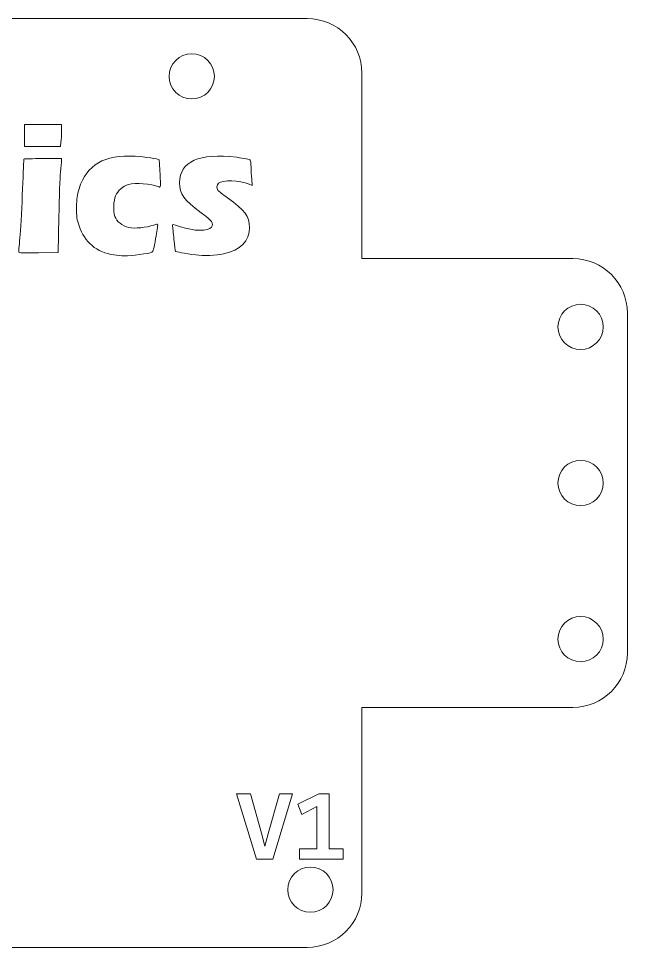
# Model space of a CAD drawing. Header units: millimetres. Extents: x 547 to 653, y 420 to 480.
# Drawn here: x 614.5 to 653.5, y 420.1 to 479.6 of the extents above; entities that cross this region are included whole.
import ezdxf

# ---------------------------------------------------------------- set-up
doc = ezdxf.new("R2010")
doc.units = ezdxf.units.MM

msp = doc.modelspace()

# ---------------------------------------------------------------- linework, layer by layer
at = {"color": 7, "linetype": 'Continuous', "lineweight": 15}
for p, q in [((567.992, 479.647), (632.992, 479.647)), ((636.492, 476.147), (636.492, 464.272)), ((614.879, 472.857), (614.879, 471.455)), ((617.257, 472.857), (614.879, 472.857)), ((617.257, 472.439), (617.257, 472.857)), ((614.879, 471.455), (617.18, 471.455)), ((617.18, 471.455), (617.219, 471.738)), ((617.257, 470.693), (616.061, 470.68)), ((617.256, 470.54), (617.257, 470.693)), ((629.263, 469.038), (629.471, 468.954)), ((629.471, 468.954), (629.432, 469.366)), ((617.044, 464.656), (617.085, 466.943)), ((615.779, 464.64), (617.044, 464.656)), ((636.492, 464.272), (649.992, 464.272)), ((653.492, 460.772), (653.492, 439.022)), ((636.492, 435.522), (636.492, 423.647)), ((649.992, 435.522), (636.492, 435.522)), ((629.734, 425.797), (628.462, 429.989)), ((628.462, 429.989), (629.356, 429.989)), ((629.356, 429.989), (630.059, 427.465)), ((630.517, 427.513), (631.207, 429.989)), ((632.046, 429.989), (630.778, 425.797)), ((631.207, 429.989), (632.046, 429.989)), ((632.38, 429.321), (633.74, 429.989)), ((633.74, 429.989), (634.385, 429.989)), ((634.385, 429.989), (634.385, 426.466)), ((632.643, 428.653), (632.38, 429.321)), ((633.596, 429.164), (632.643, 428.653)), ((633.596, 426.466), (633.596, 429.164)), ((630.059, 427.465), (630.284, 426.637)), ((630.284, 426.637), (630.517, 427.513)), ((632.502, 425.797), (632.502, 426.466)), ((632.502, 426.466), (633.596, 426.466)), ((634.385, 426.466), (635.297, 426.466)), ((635.297, 426.466), (635.297, 425.797)), ((630.778, 425.797), (629.734, 425.797)), ((635.297, 425.797), (632.502, 425.797)), ((632.992, 420.147), (567.992, 420.147))]:
    msp.add_line(p, q, dxfattribs=at)
for centre in [(625.592, 475.947), (650.492, 459.897), (650.492, 449.897), (650.492, 439.897), (633.192, 423.847)]:
    msp.add_circle(centre, 1.45, dxfattribs=at)
for centre, start, end in [((632.992, 476.147), 0, 90), ((649.992, 460.772), 0, 90), ((649.992, 439.022), 270, 0), ((632.992, 423.647), 270, 0)]:
    msp.add_arc(centre, 3.5, start, end, dxfattribs=at)
for points in [[(617.219, 471.738), (617.24, 471.893), (617.257, 472.209), (617.257, 472.439)], [(614.848, 470.65), (614.839, 470.64), (614.8, 469.781), (614.761, 468.741)], [(616.061, 470.68), (615.403, 470.673), (614.857, 470.66), (614.848, 470.65)], [(621.972, 470.824), (619.973, 470.93), (618.878, 470.298), (618.379, 468.751)], [(623.503, 470.593), (623.439, 470.665), (622.609, 470.79), (621.972, 470.824)], [(628.475, 470.759), (626.062, 471.054), (624.819, 470.501), (624.819, 469.133)], [(629.343, 470.584), (629.315, 470.627), (628.951, 470.701), (628.475, 470.759)], [(617.191, 469.809), (617.226, 470.127), (617.256, 470.456), (617.256, 470.54)], [(623.567, 469.693), (623.543, 470.176), (623.514, 470.581), (623.503, 470.593)], [(629.391, 470.144), (629.391, 470.345), (629.369, 470.543), (629.343, 470.584)], [(629.432, 469.366), (629.41, 469.593), (629.392, 469.943), (629.391, 470.144)], [(617.085, 466.943), (617.108, 468.2), (617.155, 469.49), (617.191, 469.809)], [(623.498, 468.859), (623.606, 468.817), (623.609, 468.854), (623.567, 469.693)], [(620.718, 468.294), (620.866, 468.63), (621.206, 468.93), (621.54, 469.02)], [(621.54, 469.02), (622.007, 469.147), (622.955, 469.069), (623.498, 468.859)], [(624.819, 469.133), (624.819, 468.403), (625.069, 468.054), (626.199, 467.208)], [(627.273, 468.64), (627.161, 468.778), (627.18, 468.982), (627.316, 469.105)], [(627.316, 469.105), (627.555, 469.321), (628.66, 469.284), (629.263, 469.038)], [(614.761, 468.741), (614.723, 467.702), (614.651, 466.386), (614.603, 465.817)], [(618.379, 468.751), (618.245, 468.334), (618.219, 468.141), (618.218, 467.552)], [(620.67, 466.979), (620.559, 467.317), (620.583, 467.99), (620.718, 468.294)], [(627.88, 468.166), (627.588, 468.375), (627.315, 468.589), (627.273, 468.64)], [(629.295, 466.271), (629.294, 466.972), (629.004, 467.361), (627.88, 468.166)], [(618.218, 467.552), (618.217, 466.956), (618.24, 466.778), (618.378, 466.363)], [(626.199, 467.208), (626.907, 466.678), (627.015, 466.528), (626.86, 466.291)], [(621.557, 466.266), (621.146, 466.358), (620.777, 466.655), (620.67, 466.979)], [(623.417, 466.437), (623.416, 466.492), (623.354, 466.488), (623.168, 466.423)], [(624.865, 466.316), (624.344, 466.497), (624.333, 466.498), (624.359, 466.371)], [(618.378, 466.363), (618.721, 465.324), (619.508, 464.669), (620.608, 464.507)], [(623.168, 466.423), (622.687, 466.253), (621.94, 466.181), (621.557, 466.266)], [(623.283, 465.551), (623.357, 465.998), (623.417, 466.396), (623.417, 466.437)], [(624.359, 466.371), (624.374, 466.3), (624.417, 465.912), (624.456, 465.51)], [(626.86, 466.291), (626.674, 466.008), (625.718, 466.02), (624.865, 466.316)], [(627.628, 464.571), (628.706, 464.802), (629.295, 465.403), (629.295, 466.271)], [(614.603, 465.817), (614.554, 465.249), (614.514, 464.747), (614.514, 464.703)], [(623.037, 464.679), (623.125, 464.727), (623.178, 464.912), (623.283, 465.551)], [(624.456, 465.51), (624.494, 465.107), (624.536, 464.761), (624.548, 464.741)], [(614.514, 464.703), (614.514, 464.639), (614.765, 464.626), (615.779, 464.64)], [(624.548, 464.741), (624.571, 464.704), (625.152, 464.598), (625.855, 464.503)], [(620.608, 464.507), (620.794, 464.48), (621.097, 464.455), (621.282, 464.451)], [(621.282, 464.451), (621.698, 464.444), (622.884, 464.598), (623.037, 464.679)], [(625.855, 464.503), (626.324, 464.44), (627.168, 464.473), (627.628, 464.571)]]:
    msp.add_open_spline(points, degree=3, dxfattribs=at)

doc.saveas('drawing.dxf')
